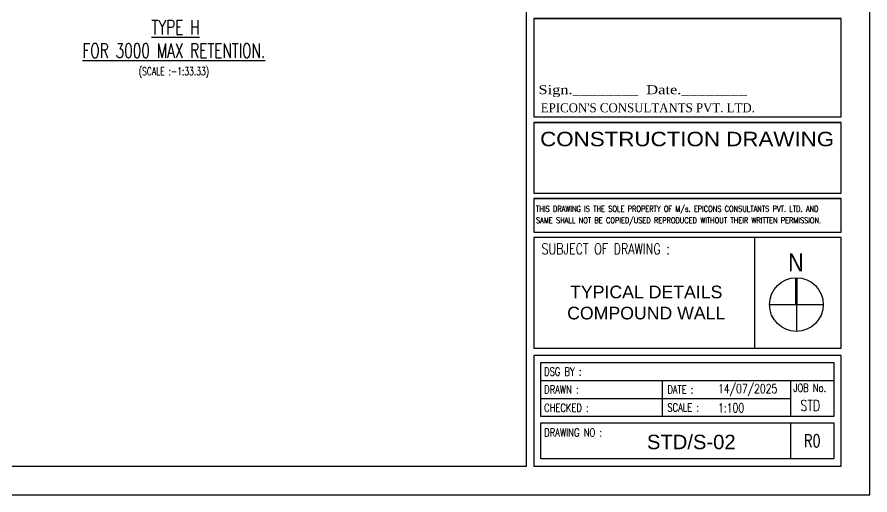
# Model space of a CAD drawing. Header units: millimetres. Extents: x 2843046 to 3042813, y -234641 to -168101.
# Drawn here: x 3015977 to 3042813, y -234641 to -219602 of the extents above; entities that cross this region are included whole.
import ezdxf
from ezdxf.enums import TextEntityAlignment as Align

# ---------------------------------------------------------------- set-up
doc = ezdxf.new("R2010")
doc.units = ezdxf.units.MM
doc.header["$MEASUREMENT"] = 0
for name, color, linetype in [('S-TEXT', 2, 'Continuous'), ('S-TITIL', 6, 'Continuous'), ('s_STAMP', 9, 'Continuous'), ('s_TITILE', 9, 'Continuous'), ('ss_TITILE', 9, 'Continuous'), ('TEXT1', 2, 'Continuous')]:
    doc.layers.add(name, color=color, linetype=linetype)
doc.styles.add('1PTT-GFC Sheet$0$1PTT-GFC Sheet$0$a-textb', font='arial.ttf')
doc.styles.add('1PTT-GFC Sheet$0$1PTT-GFC Sheet$0$a-texts', font='simplex.shx', dxfattribs={"width": 0.75})
doc.styles.add('1PTT-GFC Sheet$0$TEXT3', font='times.ttf')
doc.styles.add('a-textb', font='arial.ttf')
doc.styles.add('a-texts', font='simplex.shx', dxfattribs={"width": 0.75})
doc.styles.add('ROMANS', font='simplex.shx', dxfattribs={"width": 0.7})

# ---------------------------------------------------------------- blocks, each defined once
blk = doc.blocks.new('zw$155A')
at = {"layer": 's_TITILE', "color": 1}
for p, q in [((84806, 7119), (84806, 4060)), ((78900, 2172), (78900, 3660)), ((78900, 3660), (87000, 3660)), ((87000, 3660), (87000, 2172)), ((78900, 3164), (87000, 3164)), ((82265, 2172), (82265, 3164)), ((85810, 2172), (85810, 3164)), ((78900, 2668), (85810, 2668)), ((87000, 2172), (78900, 2172)), ((78900, 1000), (78900, 1992)), ((78900, 1992), (87000, 1992)), ((85810, 1000), (85810, 1992)), ((87000, 1992), (87000, 1000)), ((87000, 1000), (78900, 1000))]:
    blk.add_line(p, q, dxfattribs=at)
at = {"layer": 's_TITILE', "color": 7}
blk.add_lwpolyline([(0, 0), (88000, 0), (88000, 58000), (0, 58000)], close=True, dxfattribs=at)
at = {"layer": 's_TITILE', "color": 1}
for points in [[(1300, 800), (78500, 800), (78500, 57200), (1300, 57200)], [(78700, 4060), (87200, 4060), (87200, 7119), (78700, 7119)], [(78700, 800), (87200, 800), (87200, 3860), (78700, 3860)]]:
    blk.add_lwpolyline(points, close=True, dxfattribs=at)
for points in [[(78700, 13178), (78700, 10457), (87200, 10457), (87200, 13178), (78700, 13178), (87200, 13178)], [(78700, 13178), (78700, 10457), (87200, 10457), (87200, 13178), (78700, 13178), (87200, 13178)], [(78700, 10303), (78700, 8351), (87200, 8351), (87200, 10303), (78700, 10303), (87200, 10303)], [(78700, 8196), (78700, 7266), (87200, 7266), (87200, 8196), (78700, 8196), (87200, 8196)]]:
    blk.add_lwpolyline(points, dxfattribs=at)
at = {"layer": 's_STAMP', "style": '1PTT-GFC Sheet$0$TEXT3', "width": 1.2}
blk.add_text('Sign.________  Date.________', height=250, dxfattribs=at).set_placement((81715, 11171), align=Align.MIDDLE)
at = {"layer": 's_STAMP', "style": '1PTT-GFC Sheet$0$TEXT3', "width": 0.963345}
blk.add_text("EPICON'S CONSULTANTS PVT. LTD.", height=250, dxfattribs=at).set_placement((78896, 10585), (84818, 10585), align=Align.FIT)
at = {"layer": 's_TITILE', "color": 2, "style": '1PTT-GFC Sheet$0$1PTT-GFC Sheet$0$a-texts', "width": 0.75}
for s, height, p in [('SUBJECT OF DRAWING :', 300, (78915, 6656)), ('DSG BY :', 225, (78989, 3299)), ('JOB No.', 225, (85878, 2850)), ('DRAWN :', 225, (78989, 2803)), ('DATE :', 225, (82397, 2803)), ('CHECKED :', 225, (78989, 2298)), ('SCALE :', 225, (82397, 2307)), ('DRAWING NO :', 225, (78991, 1613))]:
    blk.add_text(s, height=height, dxfattribs=at).set_placement(p)
at = {"layer": 'ss_TITILE', "color": 2, "style": 'a-texts', "width": 0.75}
blk.add_text('1:100', height=250, dxfattribs=at).set_placement((83799, 2285))
blk.add_text('R0', height=350, dxfattribs=at).set_placement((86405, 1496), align=Align.MIDDLE_CENTER)
at = {"layer": 'TEXT1', "style": 'ROMANS', "width": 0.75}
for s, p in [('THIS DRAWING IS THE SOLE PROPERTY OF M/s. EPICONS CONSULTANTS PVT. LTD. AND', (78764, 7834)), ('SAME SHALL NOT BE COPIED/USED REPRODUCED WITHOUT THEIR WRITTEN PERMISSION.', (78764, 7516))]:
    blk.add_text(s, height=160, dxfattribs=at).set_placement(p)

msp = doc.modelspace()

# ---------------------------------------------------------------- linework, layer by layer
at = {"layer": 's_TITILE', "color": 1}
for p, q in [((3039653.7, -228649.6), (3041343, -228649.6)), ((3040498.3, -228649.6), (3040498.3, -229494.2))]:
    msp.add_line(p, q, dxfattribs=at)
at = {"layer": 's_TITILE', "color": 1, "const_width": 85.3}
msp.add_lwpolyline([(3040498.3, -227804.9), (3040498.3, -228649.6)], dxfattribs=at)
at = {"layer": 's_TITILE', "color": 7}
msp.add_circle((3040498.3, -228649.6, 0), 844.7, dxfattribs=at)

# ---------------------------------------------------------------- block references
at = {"xscale": 1.13763133499454, "yscale": 1.13763133499454, "zscale": 1.13763133499454}
msp.add_blockref('zw$155A', (2942701, -234640.9), dxfattribs=at)

# ---------------------------------------------------------------- texts
at = {"layer": 'S-TEXT', "style": 'ROMANS', "width": 0.7}
msp.add_text('(SCALE :-1:33.33)', height=250, dxfattribs=at).set_placement((3020912.5, -221309.3, -153328.1), align=Align.MIDDLE_CENTER)
at = {"layer": 'S-TITIL', "style": 'ROMANS', "width": 0.7}
for s, p in [('%%UTYPE H', (3020965.1, -219921.9, -153305.9)), ('%%UFOR 3000 MAX RETENTION.', (3020912.5, -220659.3, -153328.1))]:
    msp.add_text(s, height=450, dxfattribs=at).set_placement(p, align=Align.MIDDLE_CENTER)
at = {"layer": 's_TITILE', "linetype": 'Continuous', "style": '1PTT-GFC Sheet$0$1PTT-GFC Sheet$0$a-textb', "width": 1.105279}
msp.add_text('CONSTRUCTION DRAWING', height=455.053, dxfattribs=at).set_placement((3032435.7, -223667.8, 0), (3041686.6, -223667.8, 0), align=Align.FIT)
at = {"layer": 's_TITILE', "color": 1, "style": '1PTT-GFC Sheet$0$1PTT-GFC Sheet$0$a-textb', "width": 0.85}
msp.add_text('N', height=568.8, dxfattribs=at).set_placement((3040483.8, -227324.9, 0), align=Align.MIDDLE_CENTER)
at = {"layer": 's_TITILE', "color": 2, "style": '1PTT-GFC Sheet$0$1PTT-GFC Sheet$0$a-texts', "width": 0.75}
msp.add_text('STD', height=341.29, dxfattribs=at).set_placement((3040623, -231656), align=Align.TOP_LEFT)
at = {"layer": 'ss_TITILE', "color": 2, "style": 'a-texts', "width": 0.75}
msp.add_text('14/07/2025', height=284.41, dxfattribs=at).set_placement((3038033.1, -231438.9))
at = {"layer": 'ss_TITILE', "color": 2, "style": 'a-textb'}
msp.add_text('STD/S-02', height=455.05, dxfattribs=at).set_placement((3035796, -233201.5))
at = {"layer": 'ss_TITILE', "color": 2, "insert": (3035773.8, -228588.3), "char_height": 398.171, "width": 6514.811, "attachment_point": 5, "style": 'a-textb'}
msp.add_mtext('TYPICAL DETAILS COMPOUND WALL', dxfattribs=at)

doc.saveas('drawing.dxf')
